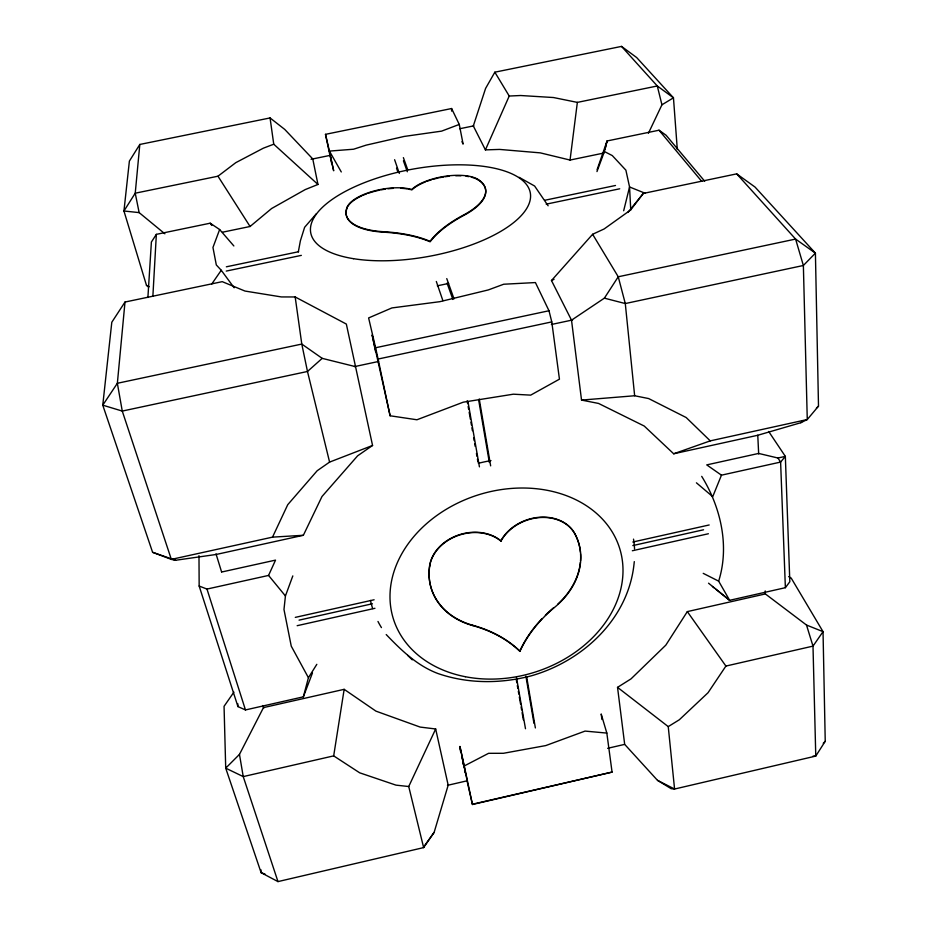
<?xml version="1.0" encoding="UTF-8"?>
<svg xmlns="http://www.w3.org/2000/svg" width="928" height="928" viewBox="0 0 928 928"><rect width="100%" height="100%" fill="white"/><g stroke="black" fill="none" stroke-linecap="round" stroke-linejoin="round"><path stroke-width="1.39" d="M152.865 296.368L156.356 234.355L210.192 223.196L219.646 229.529L233.856 245.955M147.9 297.47L151.392 242.011L156.356 234.355M125.002 302.041L117.357 383.287L122.264 411.069L171.344 559.387L175.589 560.268L216.189 554.468L303.363 535.282L321.981 496.526L357.616 455.822L372.557 445.463L346.341 324.069L295.174 296.96L281.37 296.937L244.957 291.044L222.244 281.66L125.002 302.041L111.801 322.26L102.764 405.176L152.598 552.299L171.344 559.387L272.519 537.138L303.363 535.282M222.5 232.209L250.061 226.49L271.626 208.51L305.208 189.59L317.956 184.463L312.771 158.943L284.722 129.398L270.06 117.937L139.815 144.455L135.233 193.198L139.142 212.605L164.859 233.798M292.819 575.905L285.43 595.973L283.98 609.499L291.253 646.143L308.421 677.707L303.363 696.835L245.468 709.943L237.939 706.591L199.16 586.044L198.986 555.675M648.417 133.284L661.931 104.806L673.461 97.811L636.678 57.559L621.528 46.4L494.844 72.187L485.599 88.392L473.315 125.953L485.414 149.884L499.6 149.42L540.293 152.865L570.047 160.057L577.355 102.393L657.291 85.979L673.461 97.811L677.312 149.512M424.096 846.336L423.632 847.6L408.726 786.526L395.978 785.134L359.681 772.815L333.686 755.879L344.16 689.33L263.471 707.612L239.47 754.383L225.713 768.152L261.116 872.68L277.971 881.6L423.632 847.6L434.13 832.381L448.178 785.181L435.673 728.979L420.14 727.076L375.921 711.126L344.16 689.33M298.317 251.906L300.382 240.816L304.628 227.279L316.402 213.672M605.102 148.979L607.063 140.975L659.031 130.21L666.084 135.244L704.688 181.215M623.674 210.76L629.555 186.969L625.89 170.172L612.294 155.579L604.406 151.542L607.063 140.975L597.087 169.696M768.674 431.474L785.343 456.379L789.821 581.74L785.378 587.691L729.64 600.312L718.655 581.148C729.768 546.07 720.731 507.106 701.707 476.354M596.971 171.587L604.406 151.542M219.646 229.529L212.953 247.463L216.317 264.956L221.258 270.268L234.134 287.761M303.363 696.835L312.481 672.928M721.462 475.171L706.742 464.893L758.64 453.432L777.931 458.014L785.343 456.379L780.61 462.074L721.462 475.171L712.727 496.666L696.418 482.815M485.414 149.884L509.228 96.036L494.844 72.187M199.16 586.044L206.979 589.071L268.563 575.43L275.535 560.118L221.618 572.031M408.726 786.526L435.673 728.979M272.519 537.138L287.75 504.681L317.19 470.728L329.591 462.098L372.557 445.463M139.815 144.455L129.386 161.101L123.946 211.004L146.462 285.29L148.666 287.158M308.421 677.707L316.819 664.332M825.236 741.286L815.77 756.076L674.575 789.032L671.164 788.684L657.511 780.355L624.683 744.372L617.538 687.358L631.028 678.867L665.828 645.134L687.323 611.61L765.356 593.932L806.502 625.043L823.032 631.655L825.236 741.286L823.24 743.282M604.383 298.155L618.245 276.776L795.598 239.076L815.41 253.135L818.496 406.139L807.267 419.537L800.783 422.727L757.782 435.267L673.682 453.78L644.218 426.033L598.548 403.436L581.531 400.084L571.52 320.183L551.476 280.534L592.621 234.285L604.151 228.949L630.611 210.018L643.313 193.43L736.693 173.861L755.021 187.05L815.41 253.135L803.37 265.489L625.286 303.549L604.383 298.155L571.52 320.183M788.707 576.613L791.201 578.098L823.032 631.655L812.998 646.12L725.905 666.06L708.029 692.74L679.319 719.768L668.241 726.612L674.575 789.032L657.511 780.355M211.746 284.026L221.258 270.268M233.902 692.137L224.054 706.324L225.713 768.152L243.229 776.597L333.686 755.879M424.931 845.176L434.13 832.381M627.931 212.431L643.313 193.43M800.783 422.727L802.871 420.778M816.408 408.1L818.496 406.139M322.202 358.359L307.481 371.478L122.264 411.069L102.764 405.176L117.357 383.287L301.786 344.068L322.202 358.359L354.972 366.514M139.142 212.605L123.946 211.004L135.233 193.198L217.976 176.204L235.782 162.667L263.332 148.19L273.748 144.211L317.956 184.463M472.445 804.506L464.278 765.948L488.592 753.316L503.428 753.292L545.768 745.578L585.069 731.09L606.831 733.085L612.062 772.096L472.445 804.506L466.761 779.659M551.476 280.534L554.039 279.316M459.267 124.433L441.589 131.138L404.098 136.451L366.108 145.151L353.58 149.222L329.417 151.09L325.484 134.34L451.611 108.53L459.267 124.433L463.107 144.107L461.958 141.659M673.682 453.78L710.268 440.87L807.267 419.537L803.37 265.489L795.598 239.076L736.693 173.861M473.721 803.926L612.062 772.096M447.482 785.343L467.202 780.784L459.928 746.414L464.278 765.948M607.631 748.316L624.521 744.407M295.301 617.375L374.112 599.778M632.826 542.022L709.189 524.97M299.06 620.148L372.418 603.757M632.815 545.583L703.552 529.784M297.157 625.692L374.947 608.304M632.339 550.756L708.389 533.751M548.993 310.752L535.421 282.564L503.695 284.235L488.267 289.942L439.907 301.67L391.894 307.934L368.613 317.944L375.608 347.745L548.993 310.752L551.777 321.9L559.445 379.169L530.688 395.131L513.346 394.191L463.246 402.184L416.939 419.769L390.108 415.779L372.128 334.95L375.596 351.666M375.608 347.745L378.09 359.043L551.777 321.9M354.496 366.618L378.578 361.468M551.394 324.487L572.564 319.963M226.246 271.08L301.345 255.374M546.209 204.16L619.718 188.79M570.047 160.057L603.838 153.039M226.351 266.812L298.607 251.72M544.806 200.262L615.496 185.484M311.066 159.291L330.902 155.22M459.696 128.748L473.814 125.848M581.531 400.084L634.648 395.757L648.66 398.564L686.163 417.519L710.268 440.87M509.228 96.036L520.666 95.514L553.471 97.533L577.355 102.393M812.986 756.158L815.77 756.076L812.998 646.12L806.502 625.043M152.598 552.299L175.589 560.268M265.037 874.095L261.116 872.68L260.965 869.803M645.076 193.221L629.555 186.969L630.75 209.856M146.462 285.29L149.037 286.59M703.227 573.353L718.655 581.148M386.21 634.555C401.383 650.331 416.962 665.562 437.865 673.496C467.944 683.89 500.354 683.832 531.013 675.909C582.424 661.27 628.024 619.428 633.986 564.421A135.256 106.998 -17.2 0 0 634.288 561.614M519.1 177.318L534.621 186.029L548.123 205.784M617.538 687.358L668.241 726.612M712.426 586.484L714.583 588.213M715.662 589.083L729.64 600.312L708.54 583.19M407.705 655.4L412.276 659.843M621.528 46.4L657.291 85.979L661.931 104.806M659.031 130.21L701.73 181.354M268.563 575.43L285.43 595.973M210.192 223.196L211.781 225.434M687.323 611.61L725.905 666.06M777.931 458.014L780.61 462.074L785.378 587.691M217.976 176.204L250.061 226.49M592.621 234.285L618.245 276.776L625.286 303.549L634.648 395.757M341.284 171.958L329.417 151.09L333.674 170.775L330.066 155.382M574.71 533.496L574.838 533.809A77.523 61.422 -17.4 0 1 554.782 607.19A126.173 93.16 -20.6 0 0 519.912 651.386A127.391 94.679 -12.7 0 0 472.886 625.623A77.523 61.41 -17.4 0 1 429.687 566.092L429.618 565.767A41.424 32.979 -15.8 0 1 458.154 535.131A41.424 32.979 -15.8 0 1 500.865 540.804A41.319 32.793 -19 0 1 538.356 517.36A41.319 32.793 -19 0 1 574.71 533.496A77.5 61.41 -17.4 0 1 580.441 552.334M403.378 157.632L407.705 169.72M446.762 278.609L454.024 298.851M403.436 160.857L407.322 171.75M447.076 283.156L452.887 299.454M394.62 159.72L399.318 173.42M436.322 281.474L442.888 300.649M396.523 168.13L397.926 172.225M277.971 881.6L243.229 776.597L239.47 754.383M500.865 540.804L500.958 541.128A41.331 32.805 -19 0 1 538.472 517.673A41.331 32.805 -19 0 1 574.838 533.809M206.979 589.071L245.468 709.943M216.004 553.842L221.548 571.81M262.833 705.524L263.68 708.284M478.593 627.038A127.345 94.668 -12.7 0 1 519.808 651.05L519.912 651.386M606.831 733.085L601.182 713.968L601.936 719.525M429.618 565.767A77.5 61.41 -17.4 0 0 472.793 625.286L472.886 625.623M329.591 462.098L307.481 371.478L301.786 344.068L295.174 296.96M459.952 748.734L460.59 751.518M461.842 757.097L462.48 759.881M463.107 762.665L464.371 768.233M464.592 770.101L465.206 772.827M462.805 762.004L463.374 764.66M329.858 154.988L325.484 134.34M330.368 156.762L331.667 163.432M378.09 359.043L390.108 415.779M347.316 206.793L347.408 207.246A71.189 27.863 -10.3 0 0 383.67 232.186A138.202 59.902 -12.3 0 1 430.116 241.802A137.031 58.742 -8 0 1 463.71 215.458A71.189 27.863 -10.3 0 0 478.407 180.044L478.338 179.591A37.596 14.581 -9.9 0 0 444.918 176.308A37.596 14.581 -9.9 0 0 411.707 189.509A37.688 14.651 -10.8 0 0 374.17 190.971A37.688 14.651 -10.8 0 0 347.316 206.793A71.201 27.84 -10.3 0 0 383.566 231.71A138.226 59.868 -12.3 0 1 430.024 241.326A137.066 58.719 -8 0 1 463.629 214.983A71.201 27.84 -10.3 0 0 478.338 179.591M411.707 189.509L411.788 189.962A37.584 14.593 -9.9 0 1 425.43 181.9M467.921 401.406L479.428 466.854M516.467 677.417L525.492 728.735M467.155 400.792L467.654 403.645M468.153 406.487L468.652 409.341M469.162 412.183L470.415 419.305M470.914 422.147L471.412 425.001M471.923 427.843L472.422 430.696M473.674 437.819L474.173 440.661M474.672 443.514L475.182 446.356M476.435 453.479L476.934 456.321M477.433 459.174L477.943 462.016M516.316 679.864L516.826 682.718M517.325 685.572L517.824 688.425M518.334 691.279L518.833 694.132M519.332 696.986L520.596 704.12M521.095 706.974L521.594 709.827M522.104 712.681L523.357 719.815M479.231 398.959L490.645 465.868M526.617 676.582L535.375 727.946M478.628 399.794L489.346 462.48M525.898 676.21L533.96 723.33M270.06 117.937L273.748 144.211M757.77 435.197L758.675 454.001M765.217 590.95L765.356 593.839M237.835 703.772L237.939 706.591M451.611 108.53L451.623 111.128M633.511 539.133A135.256 106.998 -17.2 0 1 634.555 548.9M381.443 627.606A135.256 106.998 -17.2 0 1 377.974 621.47M372.65 608.571A135.256 106.998 -17.2 0 1 370.492 600.428M478.384 463.292A135.256 106.998 -17.2 0 1 490.982 460.59M448.63 283.376A128.134 52.583 -10.3 0 1 437.32 285.778M347.93 206.26A37.677 14.662 -10.8 0 1 356.828 198.395M357.79 197.85A37.677 14.662 -10.8 0 1 362.001 195.738M363.126 195.24A37.677 14.662 -10.8 0 1 366.676 193.824M367.906 193.384A37.677 14.662 -10.8 0 1 379.749 190.124M381.106 189.857A37.677 14.662 -10.8 0 1 385.224 189.161M387.962 188.802A37.677 14.662 -10.8 0 1 393.356 188.338M401.024 188.291A37.677 14.662 -10.8 0 1 406.789 188.86M408.123 189.092A37.677 14.662 -10.8 0 1 410.628 189.637M519.808 651.05A126.138 93.148 -20.6 0 1 541.952 618.732M545.386 615.229A126.138 93.148 -20.6 0 1 553.703 607.666M429.687 566.092A41.435 32.979 -15.8 0 1 458.235 535.444A41.435 32.979 -15.8 0 1 500.958 541.128M426.613 181.447A37.584 14.593 -9.9 0 1 431.555 179.765M432.842 179.382A37.584 14.593 -9.9 0 1 438.144 178.037M439.489 177.735A37.584 14.593 -9.9 0 1 443.596 176.981M444.964 176.761A37.584 14.593 -9.9 0 1 449.071 176.239M455.799 175.786A37.584 14.593 -9.9 0 1 460.926 175.81M466.007 176.216A37.584 14.593 -9.9 0 1 468.779 176.633M471.331 177.178A37.584 14.593 -9.9 0 1 478.407 180.044M472.793 625.286A127.345 94.668 -12.7 0 1 477.444 626.667M580.557 553.749A77.5 61.41 -17.4 0 1 580.522 560.872M580.394 562.31A77.5 61.41 -17.4 0 1 577.9 573.98M577.506 575.151A77.5 61.41 -17.4 0 1 557.798 604.14M465.334 676.721A118.517 93.055 -17.2 0 0 621.47 555.362A118.517 93.055 -17.2 0 0 432.68 518.601A118.517 93.055 -17.2 0 0 465.334 676.721M353.475 258.68A111.58 44.358 -10.3 0 0 529.633 202.084A111.58 44.358 -10.3 0 0 378.415 177.666A111.58 44.358 -10.3 0 0 353.475 258.68"/></g></svg>
